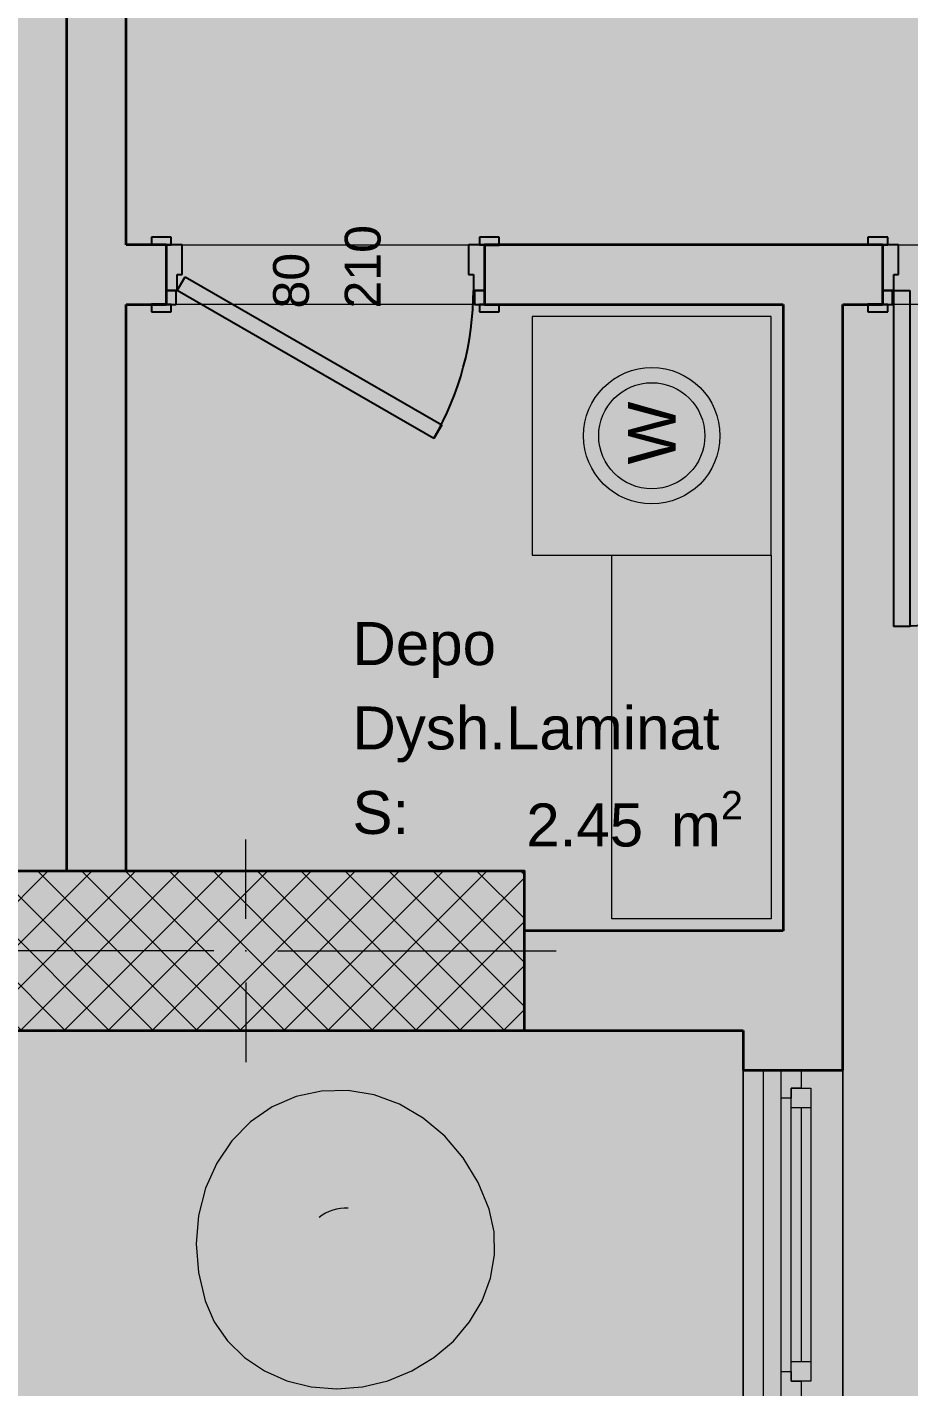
# Model space of a CAD drawing. Header units: millimetres. Extents: x 172821 to 253959, y -36092 to 17885.
# Drawn here: x 200612 to 202827, y -8012 to -4596 of the extents above; entities that cross this region are included whole.
import ezdxf
from ezdxf.enums import TextEntityAlignment as Align

# ---------------------------------------------------------------- set-up
doc = ezdxf.new("R2010")
doc.units = ezdxf.units.MM
doc.header["$MEASUREMENT"] = 0
for name, color, linetype, lineweight, true_color in [('A - Fill zone_Pen_No__102', 7, 'Continuous', 13, 0xcccccc), ('A - Muret_Pen_No__102', 7, 'Continuous', 13, 0xcccccc), ('A - Muret_Pen_No__82', 7, 'Continuous', 20, 0xaaaaaa), ('ARCHICAD Door Markers_Pen_No__112', 7, 'Continuous', 13, 0xd5aaaa), ('ARCHICAD Window Markers_Pen_No__111', 7, 'Continuous', 13, 0xccccff), ('ARCHICAD Windows_Pen_No__102', 7, 'Continuous', 13, 0xcccccc), ('Model Unit - Zone_Pen_No__102', 7, 'Continuous', 13, 0xcccccc)]:
    doc.layers.add(name, color=color, linetype=linetype, lineweight=lineweight, true_color=true_color)
for name, color, linetype, lineweight in [('A - Mobilimi_Pen_No__18', 9, 'Continuous', 15), ('A - Muret_Pen_No__22', 8, 'Continuous', 35), ('A - Sanitaria_Pen_No__18', 9, 'Continuous', 15), ('A - Shtyllat_Pen_No__101', 252, 'Continuous', 13), ('A - Shtyllat_Pen_No__22', 8, 'Continuous', 35), ('ARCHICAD Doors_Pen_No__42', 8, 'Continuous', 25), ('ARCHICAD Windows_Pen_No__101', 252, 'Continuous', 13), ('ARCHICAD Windows_Pen_No__22', 8, 'Continuous', 35), ('ARCHICAD Zone Stamps_Pen_No__101', 252, 'Continuous', 13)]:
    doc.layers.add(name, color=color, linetype=linetype, lineweight=lineweight)
for name, color, linetype in [('A - Muret', 7, 'Continuous'), ('A - Shtyllat', 7, 'Continuous'), ('ARCHICAD Window Markers', 7, 'Continuous'), ('ARCHICAD Windows', 7, 'Continuous'), ('Model Unit - Zone', 7, 'Continuous')]:
    doc.layers.add(name, color=color, linetype=linetype)
doc.styles.add('GENERATED_STYLE_1', font='GOTHIC.TTF')
doc.styles.add('GENERATED_STYLE_2', font='arial.ttf')

# ---------------------------------------------------------------- blocks, each defined once
blk = doc.blocks.new('Depo_Dysh.Laminat _33', base_point=(201900.7, -6362.6))
at = {"layer": 'ARCHICAD Zone Stamps_Pen_No__101', "color": 252, "lineweight": 13, "insert": (201865.9, -6514.6), "char_height": 108, "attachment_point": 1, "style": 'GENERATED_STYLE_2'}
blk.add_mtext('\\A1;{\\pql;\\pt0,6060;\\fArial|b0|i0|c0|p34;2.45\\fArial|b0|i0|c0|p34;\\A1{\\H.66x;\\S^  ;}\\fArial|b0|i0|c0|p34; m\\fArial|b0|i0|c0|p34;\\A1{\\H.66x;\\S2^  ;}}', dxfattribs=at)
at = {"layer": 'ARCHICAD Zone Stamps_Pen_No__101', "color": 252, "lineweight": 13, "style": 'GENERATED_STYLE_2'}
for tag, p in [('DUMMY_849', (202372.2, -6065.6)), ('ROOM_NAME', (201429.2, -6090.3)), ('DUMMY_850', (202372.2, -6277.7)), ('ROOM_NUMBER', (201429.2, -6302.4)), ('measuredAreaCode', (201429.2, -6514.6))]:
    blk.add_attdef(tag, text='', height=108, dxfattribs=at).set_placement(p, align=Align.TOP_LEFT)
blk = doc.blocks.new('Wall_37', base_point=(200711.1, -2816.2))
at = {"layer": 'A - Muret_Pen_No__82', "linetype": 'Continuous', "lineweight": 0, "true_color": 0xd4d4d4}
blk.add_hatch(color=254, dxfattribs=at).paths.add_polyline_path([(200861.1, -4216.2), (200711.1, -4216.2), (200711.1, -6716.2), (200861.1, -6716.2)])
at = {"layer": 'A - Muret_Pen_No__22', "color": 8, "linetype": 'Continuous', "lineweight": 35, "flags": 128}
for points in [[(200711.1, -4216.2), (200711.1, -6716.2)], [(200861.1, -5142.2), (200861.1, -4216.2)], [(200861.1, -6716.2), (200861.1, -5292.2)]]:
    blk.add_lwpolyline(points, dxfattribs=at)
blk = doc.blocks.new('Wall_39', base_point=(202661.1, -7116.2))
at = {"layer": 'A - Muret_Pen_No__82', "linetype": 'Continuous', "lineweight": 0, "true_color": 0xd4d4d4}
for points in [[(202511.1, -6866.2), (201861.1, -6866.2), (201861.1, -7116.2), (202511.1, -7116.2)], [(202511.1, -6866.2), (202661.1, -7116.2), (202661.1, -6866.2)], [(202511.1, -6866.2), (202511.1, -7116.2), (202661.1, -7116.2)]]:
    blk.add_hatch(color=254, dxfattribs=at).paths.add_polyline_path(points)
at = {"layer": 'A - Muret_Pen_No__22', "color": 8, "linetype": 'Continuous', "lineweight": 35, "flags": 128}
for points in [[(202511.1, -6866.2), (201861.1, -6866.2)], [(202661.1, -7116.2), (202661.1, -6866.2)], [(201861.1, -7116.2), (202411.1, -7116.2)]]:
    blk.add_lwpolyline(points, dxfattribs=at)
blk = doc.blocks.new('Door 25')
at = {"layer": 'ARCHICAD Doors_Pen_No__42', "color": 8, "linetype": 'Continuous', "lineweight": 25}
for p, q in [((382, 0), (382, 844)), ((382, 844), (422, 844)), ((422, 844), (422, 0)), ((-437, 54), (-487, 54)), ((-487, 54), (-487, 35)), ((-487, 35), (-437, 35)), ((-450, 35), (-487, 35)), ((-450, 35), (-487, 35)), ((-425, 35), (-450, 35)), ((-450, 35), (-450, 0)), ((-450, 0), (-450, 35)), ((-450, 0), (-450, 35)), ((-437, 35), (-437, 54)), ((-425, 0), (-425, 35)), ((450, 35), (425, 35)), ((425, 35), (425, 0)), ((487, 54), (437, 54)), ((437, 54), (437, 35)), ((437, 35), (487, 35)), ((450, 0), (450, 35)), ((450, 0), (450, 35)), ((450, 0), (450, 35)), ((450, 35), (487, 35)), ((450, 35), (487, 35)), ((487, 35), (487, 54)), ((-450, 0), (-425, 0)), ((-422, 0), (-450, 0)), ((-450, 0), (-450, -115)), ((-450, -115), (-450, 0)), ((-450, -115), (-450, 0)), ((-422, -40), (-422, 0)), ((422, 0), (382, 0)), ((450, 0), (422, 0)), ((422, 0), (422, -40)), ((425, 0), (450, 0)), ((450, -115), (450, 0)), ((450, -115), (450, 0)), ((450, -115), (450, 0)), ((-410, -40), (-422, -40)), ((-410, -115), (-410, -40)), ((422, -40), (410, -40)), ((410, -40), (410, -115)), ((-437, -115), (-487, -115)), ((-487, -115), (-487, -134)), ((-450, -115), (-487, -115)), ((-450, -115), (-487, -115)), ((-487, -134), (-437, -134)), ((-450, -115), (-410, -115)), ((-437, -134), (-437, -115)), ((410, -115), (450, -115)), ((487, -115), (437, -115)), ((437, -115), (437, -134)), ((437, -134), (487, -134)), ((450, -115), (487, -115)), ((450, -115), (487, -115)), ((487, -134), (487, -115))]:
    blk.add_line(p, q, dxfattribs=at)
blk.add_arc((422, 0), 844, 90, 180, dxfattribs=at)
blk = doc.blocks.new('Door 25_2')
at = {"layer": 'ARCHICAD Doors_Pen_No__42', "color": 8, "linetype": 'Continuous', "lineweight": 25}
for p, q in [((-292.3, 337.4), (-272.3, 372)), ((-272.3, 372), (372, 0)), ((352, -34.6), (-292.3, 337.4)), ((-387, 54), (-437, 54)), ((-437, 54), (-437, 35)), ((-437, 35), (-387, 35)), ((-400, 35), (-437, 35)), ((-400, 35), (-437, 35)), ((-375, 35), (-400, 35)), ((-400, 35), (-400, 0)), ((-400, 0), (-400, 35)), ((-400, 0), (-400, 35)), ((-387, 35), (-387, 54)), ((-375, 0), (-375, 35)), ((400, 35), (375, 35)), ((375, 35), (375, 0)), ((437, 54), (387, 54)), ((387, 54), (387, 35)), ((387, 35), (437, 35)), ((400, 0), (400, 35)), ((400, 0), (400, 35)), ((400, 0), (400, 35)), ((400, 35), (437, 35)), ((400, 35), (437, 35)), ((437, 35), (437, 54)), ((-400, 0), (-375, 0)), ((-372, 0), (-400, 0)), ((-400, 0), (-400, -115)), ((-400, -115), (-400, 0)), ((-400, -115), (-400, 0)), ((-372, -40), (-372, 0)), ((372, 0), (352, -34.6)), ((400, 0), (372, 0)), ((372, 0), (372, -40)), ((375, 0), (400, 0)), ((400, -115), (400, 0)), ((400, -115), (400, 0)), ((400, -115), (400, 0)), ((-360, -40), (-372, -40)), ((-360, -115), (-360, -40)), ((372, -40), (360, -40)), ((360, -40), (360, -115)), ((-387, -115), (-437, -115)), ((-437, -115), (-437, -134)), ((-400, -115), (-437, -115)), ((-400, -115), (-437, -115)), ((-437, -134), (-387, -134)), ((-400, -115), (-360, -115)), ((-387, -134), (-387, -115)), ((360, -115), (400, -115)), ((437, -115), (387, -115)), ((387, -115), (387, -134)), ((387, -134), (437, -134)), ((400, -115), (437, -115)), ((400, -115), (437, -115)), ((437, -134), (437, -115))]:
    blk.add_line(p, q, dxfattribs=at)
blk.add_arc((372, 0), 744, 150, 180, dxfattribs=at)
blk = doc.blocks.new('D Marker 22')
at = {"layer": 'ARCHICAD Door Markers_Pen_No__112', "color": 9, "lineweight": 13, "true_color": 0xd5aaaa, "style": 'GENERATED_STYLE_2'}
for tag, p in [('AC_MarkerText_3', (-165.9, -155.7)), ('AC_MarkerText_2', (14.1, -224))]:
    blk.add_attdef(tag, text='', height=90, rotation=270, dxfattribs=at).set_placement(p, align=Align.BOTTOM_LEFT)
blk = doc.blocks.new('Wall_43', base_point=(200711.1, -5292.2))
at = {"layer": 'A - Muret_Pen_No__82', "linetype": 'Continuous', "lineweight": 0, "true_color": 0xd4d4d4}
for points in [[(200861.1, -5142.2), (200861.1, -5292.2), (200961.1, -5292.2), (200961.1, -5142.2)], [(202761.1, -5142.2), (201761.1, -5142.2), (201761.1, -5292.2), (202761.1, -5292.2)]]:
    blk.add_hatch(color=254, dxfattribs=at).paths.add_polyline_path(points)
at = {"layer": 'A - Muret_Pen_No__22', "color": 8, "linetype": 'Continuous', "lineweight": 35}
for p, q in [((200961.1, -5142.2), (200924.1, -5142.2)), ((200961.1, -5142.2), (200961.1, -5257.2)), ((201761.1, -5142.2), (201798.1, -5142.2)), ((201761.1, -5142.2), (201761.1, -5257.2)), ((202761.1, -5142.2), (202724.1, -5142.2)), ((202761.1, -5142.2), (202761.1, -5257.2)), ((200961.1, -5257.2), (200961.1, -5292.2)), ((201761.1, -5257.2), (201761.1, -5292.2)), ((202761.1, -5257.2), (202761.1, -5292.2)), ((200961.1, -5292.2), (200924.1, -5292.2)), ((201761.1, -5292.2), (201798.1, -5292.2)), ((202761.1, -5292.2), (202724.1, -5292.2))]:
    blk.add_line(p, q, dxfattribs=at)
at = {"layer": 'A - Muret_Pen_No__22', "color": 8, "linetype": 'Continuous', "lineweight": 35, "flags": 128}
for points in [[(200961.1, -5142.2), (200861.1, -5142.2)], [(202761.1, -5142.2), (201761.1, -5142.2)], [(200861.1, -5292.2), (200961.1, -5292.2)], [(201761.1, -5292.2), (202511.1, -5292.2)], [(202661.1, -5292.2), (202761.1, -5292.2)]]:
    blk.add_lwpolyline(points, dxfattribs=at)
at = {"layer": 'ARCHICAD Door Markers_Pen_No__112', "color": 9, "lineweight": 13, "true_color": 0xd5aaaa}
ref = blk.add_blockref('D Marker 22', (201361.1, -5142.2), dxfattribs=at)
ref.add_attrib('AC_MarkerText_2', '80', dxfattribs={"color": 9, "lineweight": 13, "true_color": 0xd5aaaa, "height": 90, "rotation": 90, "style": 'GENERATED_STYLE_2'}).set_placement((201346.9, -5302.5), align=Align.BOTTOM_LEFT)
ref.add_attrib('AC_MarkerText_3', '210', dxfattribs={"color": 9, "lineweight": 13, "true_color": 0xd5aaaa, "height": 90, "rotation": 90, "style": 'GENERATED_STYLE_2'}).set_placement((201526.9, -5302.5), align=Align.BOTTOM_LEFT)
at = {"layer": 'ARCHICAD Doors_Pen_No__42', "color": 8, "linetype": 'Continuous', "lineweight": 25, "zscale": 1000, "rotation": 180}
for name, p in [('Door 25_2', (201361.1, -5257.2)), ('Door 25', (203211.1, -5257.2))]:
    blk.add_blockref(name, p, dxfattribs=at)
blk = doc.blocks.new('Triple Window 25')
at = {"layer": 'ARCHICAD Windows_Pen_No__101', "color": 252, "linetype": 'Continuous', "lineweight": 13}
for p, q in [((-1200, 105), (1200, 105)), ((-1200, 0), (-1155, 0)), ((-1155, 25), (-1105, 25)), ((-1155, -25), (-1155, 25)), ((-1155, 0), (-1155, -25)), ((-1105, 25), (-1105, -25)), ((-1105, 25), (-468.3, 25)), ((-1105, 0), (-468.3, 0)), ((-468.3, -25), (-468.3, 25)), ((-468.3, 25), (-418.3, 25)), ((-418.3, 25), (-418.3, -25)), ((-418.3, -25), (-418.3, 0)), ((-418.3, 0), (-393.3, 0)), ((-393.3, 0), (-368.3, 0)), ((-368.3, 25), (-318.3, 25)), ((-368.3, -25), (-368.3, 25)), ((-368.3, 0), (-368.3, -25)), ((-318.3, 25), (-318.3, -25)), ((-318.3, 25), (318.3, 25)), ((-318.3, 0), (318.3, 0)), ((318.3, -25), (318.3, 25)), ((318.3, 25), (368.3, 25)), ((368.3, 25), (368.3, -25)), ((368.3, -25), (368.3, 0)), ((368.3, 0), (393.3, 0)), ((393.3, 0), (418.3, 0)), ((418.3, 25), (468.3, 25)), ((418.3, -25), (418.3, 25)), ((418.3, 0), (418.3, -25)), ((468.3, 25), (468.3, -25)), ((468.3, 25), (1105, 25)), ((468.3, 0), (1105, 0)), ((1105, -25), (1105, 25)), ((1105, 25), (1155, 25)), ((1155, 25), (1155, -25)), ((1155, -25), (1155, 0)), ((1155, 0), (1200, 0)), ((-1155, -25), (-1130, -25)), ((-1105, -25), (-1155, -25)), ((-1130, -25), (-1130, -50)), ((-468.3, -25), (-1105, -25)), ((-418.3, -25), (-468.3, -25)), ((-443.3, -50), (-443.3, -25)), ((-443.3, -25), (-418.3, -25)), ((-368.3, -25), (-343.3, -25)), ((-318.3, -25), (-368.3, -25)), ((-343.3, -25), (-343.3, -50)), ((318.3, -25), (-318.3, -25)), ((368.3, -25), (318.3, -25)), ((343.3, -50), (343.3, -25)), ((343.3, -25), (368.3, -25)), ((418.3, -25), (443.3, -25)), ((468.3, -25), (418.3, -25)), ((443.3, -25), (443.3, -50)), ((1105, -25), (468.3, -25)), ((1155, -25), (1105, -25)), ((1130, -50), (1130, -25)), ((1130, -25), (1155, -25)), ((-1130, -50), (-1200, -50)), ((-393.3, -50), (-443.3, -50)), ((-343.3, -50), (-393.3, -50)), ((393.3, -50), (343.3, -50)), ((443.3, -50), (393.3, -50)), ((1200, -50), (1130, -50)), ((-1200, -145), (1200, -145))]:
    blk.add_line(p, q, dxfattribs=at)
at = {"layer": 'ARCHICAD Windows_Pen_No__102', "color": 254, "linetype": 'Continuous', "lineweight": 13, "true_color": 0xcccccc}
for p, q in [((1200, 105), (-1200, 105)), ((-1200, 105), (-1200, -95)), ((1200, -95), (1200, 105)), ((-1105, 25), (-468.3, 25)), ((-318.3, 25), (318.3, 25)), ((468.3, 25), (1105, 25)), ((-443.3, -50), (-1130, -50)), ((343.3, -50), (-343.3, -50)), ((1130, -50), (443.3, -50)), ((-1200, -95), (1200, -95))]:
    blk.add_line(p, q, dxfattribs=at)
at = {"layer": 'ARCHICAD Windows_Pen_No__22', "color": 8, "linetype": 'Continuous', "lineweight": 35}
for p, q in [((-1200, 0), (-1200, 105)), ((1200, 0), (1200, 105)), ((-1200, -50), (-1200, 0)), ((-1200, -50), (-1200, 0)), ((1200, -50), (1200, 0)), ((1200, -50), (1200, 0)), ((-1200, -145), (-1200, -50)), ((1200, -145), (1200, -50))]:
    blk.add_line(p, q, dxfattribs=at)
blk = doc.blocks.new('W Marker 25_12')
at = {"layer": 'ARCHICAD Window Markers_Pen_No__111', "color": 254, "linetype": 'Continuous', "lineweight": 13, "true_color": 0xccccff}
blk.add_line((0, 840), (0, -250), dxfattribs=at)
at = {"layer": 'ARCHICAD Window Markers_Pen_No__111', "color": 254, "lineweight": 13, "true_color": 0xccccff, "char_height": 144, "attachment_point": 7, "rotation": 270, "style": 'GENERATED_STYLE_1'}
for insert in [(-219.7, 480), (68.3, 480)]:
    blk.add_mtext('\\A1;{\\pql;\\pt0;\\fCentury Gothic|b0|i0|c0|p34;240\\fCentury Gothic|b0|i0|c0|p34;\\A1{\\H.66x;\\S^  ;}\\fCentury Gothic|b0|i0|c0|p34;\\fCentury Gothic|b0|i0|c0|p34;}', dxfattribs=dict(at, insert=insert))
at = {"layer": 'ARCHICAD Window Markers_Pen_No__111', "color": 254, "lineweight": 13, "true_color": 0xccccff, "insert": (-291.4, -433.7), "char_height": 144, "attachment_point": 7, "style": 'GENERATED_STYLE_1'}
blk.add_mtext('\\A1;{\\pql;\\pt0;\\fCentury Gothic|b0|i0|c0|p34;P = 10\\fCentury Gothic|b0|i0|c0|p34;\\A1{\\H.66x;\\S^  ;}\\fCentury Gothic|b0|i0|c0|p34;\\fCentury Gothic|b0|i0|c0|p34;}', dxfattribs=at)
blk = doc.blocks.new('Wall_44', base_point=(202411.1, -9866.2))
at = {"layer": 'A - Muret_Pen_No__102', "linetype": 'Continuous', "lineweight": 0, "true_color": 0xcccccc}
for points in [[(202661.1, -7116.2), (202411.1, -7116.2), (202411.1, -7216.2), (202661.1, -7216.2)], [(202411.1, -9716.2), (202661.1, -9716.2), (202661.1, -9616.2), (202411.1, -9616.2)]]:
    blk.add_hatch(color=254, dxfattribs=at).paths.add_polyline_path(points)
at = {"layer": 'A - Muret_Pen_No__22', "color": 8, "linetype": 'Continuous', "lineweight": 35}
for p, q in [((202411.1, -7216.2), (202506.1, -7216.2)), ((202506.1, -7216.2), (202556.1, -7216.2)), ((202556.1, -7216.2), (202661.1, -7216.2)), ((202411.1, -9616.2), (202506.1, -9616.2)), ((202506.1, -9616.2), (202556.1, -9616.2)), ((202556.1, -9616.2), (202661.1, -9616.2))]:
    blk.add_line(p, q, dxfattribs=at)
at = {"layer": 'A - Muret_Pen_No__22', "color": 8, "linetype": 'Continuous', "lineweight": 35, "flags": 128}
for points in [[(202411.1, -7116.2), (202411.1, -7216.2)], [(202661.1, -7216.2), (202661.1, -7116.2)], [(202411.1, -9616.2), (202411.1, -9716.2)], [(202661.1, -9716.2), (202661.1, -9616.2)]]:
    blk.add_lwpolyline(points, dxfattribs=at)
at = {"layer": 'ARCHICAD Window Markers', "color": 254, "lineweight": 13, "true_color": 0xccccff, "rotation": 90}
blk.add_blockref('W Marker 25_12', (202411.1, -8416.2), dxfattribs=at)
at = {"layer": 'ARCHICAD Windows', "color": 252, "linetype": 'Continuous', "lineweight": 13, "zscale": 1000, "rotation": 270}
blk.add_blockref('Triple Window 25', (202556.1, -8416.2), dxfattribs=at)
blk = doc.blocks.new('Wall_45', base_point=(202661.1, -7116.2))
at = {"layer": 'A - Muret_Pen_No__82', "linetype": 'Continuous', "lineweight": 0, "true_color": 0xd4d4d4}
blk.add_hatch(color=254, dxfattribs=at).paths.add_polyline_path([(202661.1, -6866.2), (202661.1, -5292.2), (202511.1, -5292.2), (202511.1, -6866.2)])
at = {"layer": 'A - Muret_Pen_No__22', "color": 8, "linetype": 'Continuous', "lineweight": 35, "flags": 128}
for points in [[(202511.1, -5292.2), (202511.1, -6866.2)], [(202661.1, -6866.2), (202661.1, -5292.2)]]:
    blk.add_lwpolyline(points, dxfattribs=at)
blk = doc.blocks.new('Column_42', base_point=(201161.1, -6916.2))
at = {"layer": 'A - Shtyllat_Pen_No__101', "linetype": 'Continuous', "lineweight": 13}
h = blk.add_hatch(dxfattribs=at)
h.set_pattern_fill('Concrete_Block', color=252, style=0, pattern_type=2)
h.set_pattern_definition([(45, (0, 0), (-55.154327, 55.154327), []), (135, (0, 0), (55.154327, 55.154327), [])])
h.paths.add_polyline_path([(201861.1, -7116.2), (201861.1, -6716.2), (200461.1, -6716.2), (200461.1, -7116.2)])
at = {"layer": 'A - Shtyllat_Pen_No__101', "color": 252, "linetype": 'Continuous', "lineweight": 13}
for p, q in [((201161.1, -6836.2), (201161.1, -6636.2)), ((201081.1, -6916.2), (200381.1, -6916.2)), ((201241.1, -6916.2), (201941.1, -6916.2)), ((201161.1, -6996.2), (201161.1, -7196.2))]:
    blk.add_line(p, q, dxfattribs=at)
blk.add_point((201161.1, -6916.2), dxfattribs=at)
at = {"layer": 'A - Shtyllat_Pen_No__22', "color": 8, "linetype": 'Continuous', "lineweight": 35, "flags": 128}
blk.add_lwpolyline([(201861.1, -7116.2), (201861.1, -6716.2), (200461.1, -6716.2), (200461.1, -7116.2)], close=True, dxfattribs=at)
blk = doc.blocks.new('Bean Bag 24')
at = {"layer": 'A - Mobilimi_Pen_No__18', "color": 9, "linetype": 'Continuous', "lineweight": 15}
for p, q in [((246.7, 724.8), (187.5, 694)), ((309.9, 743.7), (246.7, 724.8)), ((375, 750), (309.9, 743.7)), ((440.1, 743.7), (375, 750)), ((503.3, 724.8), (440.1, 743.7)), ((562.5, 694), (503.3, 724.8)), ((187.5, 694), (134, 652.2)), ((616, 652.2), (562.5, 694)), ((134, 652.2), (87.7, 600.7)), ((662.3, 600.7), (616, 652.2)), ((87.7, 600.7), (50.2, 541.1)), ((699.8, 541.1), (662.3, 600.7)), ((50.2, 541.1), (22.6, 475.1)), ((727.4, 475.1), (699.8, 541.1)), ((22.6, 475.1), (5.7, 404.7)), ((744.3, 404.7), (727.4, 475.1)), ((5.7, 404.7), (0, 332.2)), ((750, 332.2), (744.3, 404.7)), ((0, 332.2), (5.7, 274.5)), ((744.3, 274.5), (750, 332.2)), ((5.7, 274.5), (22.6, 218.6)), ((727.4, 218.6), (744.3, 274.5)), ((22.6, 218.6), (50.2, 166.1)), ((699.8, 166.1), (727.4, 218.6)), ((50.2, 166.1), (87.7, 118.7)), ((662.3, 118.7), (699.8, 166.1)), ((87.7, 118.7), (134, 77.7)), ((616, 77.7), (662.3, 118.7)), ((134, 77.7), (187.5, 44.5)), ((562.5, 44.5), (616, 77.7)), ((187.5, 44.5), (246.7, 20)), ((503.3, 20), (562.5, 44.5)), ((246.7, 20), (309.9, 5)), ((309.9, 5), (375, 0)), ((375, 0), (440.1, 5)), ((440.1, 5), (503.3, 20))]:
    blk.add_line(p, q, dxfattribs=at)
blk.add_arc((375, 337.5), 112.5, 70, 110, dxfattribs=at)
blk = doc.blocks.new('Washer 25')
at = {"layer": 'A - Sanitaria_Pen_No__18', "color": 9, "linetype": 'Continuous', "lineweight": 15, "flags": 128}
blk.add_lwpolyline([(-300, 0), (-300, -600), (300, -600), (300, 0)], close=True, dxfattribs=at)
at = {"layer": 'A - Sanitaria_Pen_No__18', "color": 9, "linetype": 'Continuous', "lineweight": 15}
for radius in [171.4, 133.3]:
    blk.add_circle((0, -300), radius, dxfattribs=at)
at = {"layer": 'A - Sanitaria_Pen_No__18', "color": 9, "linetype": 'Continuous', "lineweight": 15, "style": 'GENERATED_STYLE_2'}
blk.add_attdef('stDisplayText', text='', height=120, dxfattribs=at).set_placement((0, -293.1), align=Align.MIDDLE_CENTER)
blk = doc.blocks.new('Cupboard 25_10')
at = {"layer": 'A - Mobilimi_Pen_No__18', "color": 9, "linetype": 'Continuous', "lineweight": 15, "flags": 128}
blk.add_lwpolyline([(0, 0), (914, 0), (914, 400), (0, 400)], close=True, dxfattribs=at)

msp = doc.modelspace()

# ---------------------------------------------------------------- hatches: boundary and pattern name
at = {"layer": 'A - Fill zone_Pen_No__102', "linetype": 'Continuous', "lineweight": 0, "true_color": 0x333333}
msp.add_hatch(color=250, dxfattribs=at).paths.add_polyline_path([(190161.1, -966.2), (202311.1, -966.2), (202311.1, -2816.2), (209361.1, -2816.2), (209361.1, -10116.2), (200461.1, -10116.2), (200461.1, -7116.2), (195311.1, -7116.2), (195311.1, -8316.2), (191511.1, -8316.2), (191511.1, -7116.2), (191111.1, -7116.2), (191111.1, -3216.2), (190161.1, -3216.2)])

# ---------------------------------------------------------------- linework, layer by layer
at = {"layer": 'Model Unit - Zone_Pen_No__102', "color": 254, "linetype": 'Continuous', "lineweight": 13, "true_color": 0xcccccc, "flags": 128}
for points in [[(194611.1, -2366.2), (200861.1, -2366.2), (200861.1, -5142.2), (204251.1, -5142.2), (204251.1, -4142.2), (203821.1, -4142.2), (203821.1, -3992.2), (204251.1, -3992.2), (204251.1, -3016.2), (202111.1, -3016.2), (202111.1, -1116.2), (194611.1, -1116.2)], [(197861.1, -6866.2), (200461.1, -6866.2), (200461.1, -6716.2), (200711.1, -6716.2), (200711.1, -4216.2), (200461.1, -4216.2), (200461.1, -2516.2), (197861.1, -2516.2)], [(200861.1, -6716.2), (201861.1, -6716.2), (201861.1, -6866.2), (202511.1, -6866.2), (202511.1, -5292.2), (200861.1, -5292.2)], [(202661.1, -5292.2), (202661.1, -9716.2), (203461.1, -9716.2), (203461.1, -9866.2), (206481.1, -9866.2), (206481.1, -9716.2), (207881.1, -9716.2), (207881.1, -9866.2), (209161.1, -9866.2), (209161.1, -5826.2), (207791.1, -5826.2), (207791.1, -5292.2)], [(200461.1, -9716.2), (202411.1, -9716.2), (202411.1, -7116.2), (200461.1, -7116.2)]]:
    msp.add_lwpolyline(points, close=True, dxfattribs=at)

# ---------------------------------------------------------------- block references
at = {"layer": 'A - Mobilimi_Pen_No__18', "color": 9, "linetype": 'Continuous', "lineweight": 15, "xscale": -1, "zscale": 1000, "rotation": 270}
msp.add_blockref('Cupboard 25_10', (202081.1, -6836.2), dxfattribs=at)
at = {"layer": 'A - Mobilimi_Pen_No__18', "color": 9, "linetype": 'Continuous', "lineweight": 15, "zscale": 1000, "rotation": 17.86897900778581}
msp.add_blockref('Bean Bag 24', (201161, -8111.6), dxfattribs=at)
at = {"layer": 'A - Muret', "color": 8, "lineweight": 35}
for name, p in [('Wall_37', (200711.1, -2816.2)), ('Wall_43', (200711.1, -5292.2)), ('Wall_45', (202661.1, -7116.2)), ('Wall_39', (202661.1, -7116.2)), ('Wall_44', (202411.1, -9866.2))]:
    msp.add_blockref(name, p, dxfattribs=at)
at = {"layer": 'A - Sanitaria_Pen_No__18', "color": 9, "linetype": 'Continuous', "lineweight": 15}
ref = msp.add_blockref('Washer 25', (201881.1, -5622.2), dxfattribs=dict(at, zscale=1000, rotation=90))
ref.add_attrib('stDisplayText', 'W', dxfattribs={"color": 9, "linetype": 'Continuous', "lineweight": 15, "height": 120, "rotation": 90, "style": 'GENERATED_STYLE_2'}).set_placement((202181.1, -5615.3), align=Align.MIDDLE_CENTER)
at = {"layer": 'A - Shtyllat', "color": 8, "lineweight": 35}
msp.add_blockref('Column_42', (201161.1, -6916.2), dxfattribs=at)
at = {"layer": 'Model Unit - Zone', "color": 252, "linetype": 'Continuous', "lineweight": 13}
msp.add_blockref('Depo_Dysh.Laminat _33', (201900.7, -6362.6), dxfattribs=at).add_auto_attribs({'ROOM_NAME': 'Depo', 'ROOM_NUMBER': 'Dysh.Laminat ', 'measuredAreaCode': 'S: '})

doc.saveas('drawing.dxf')
